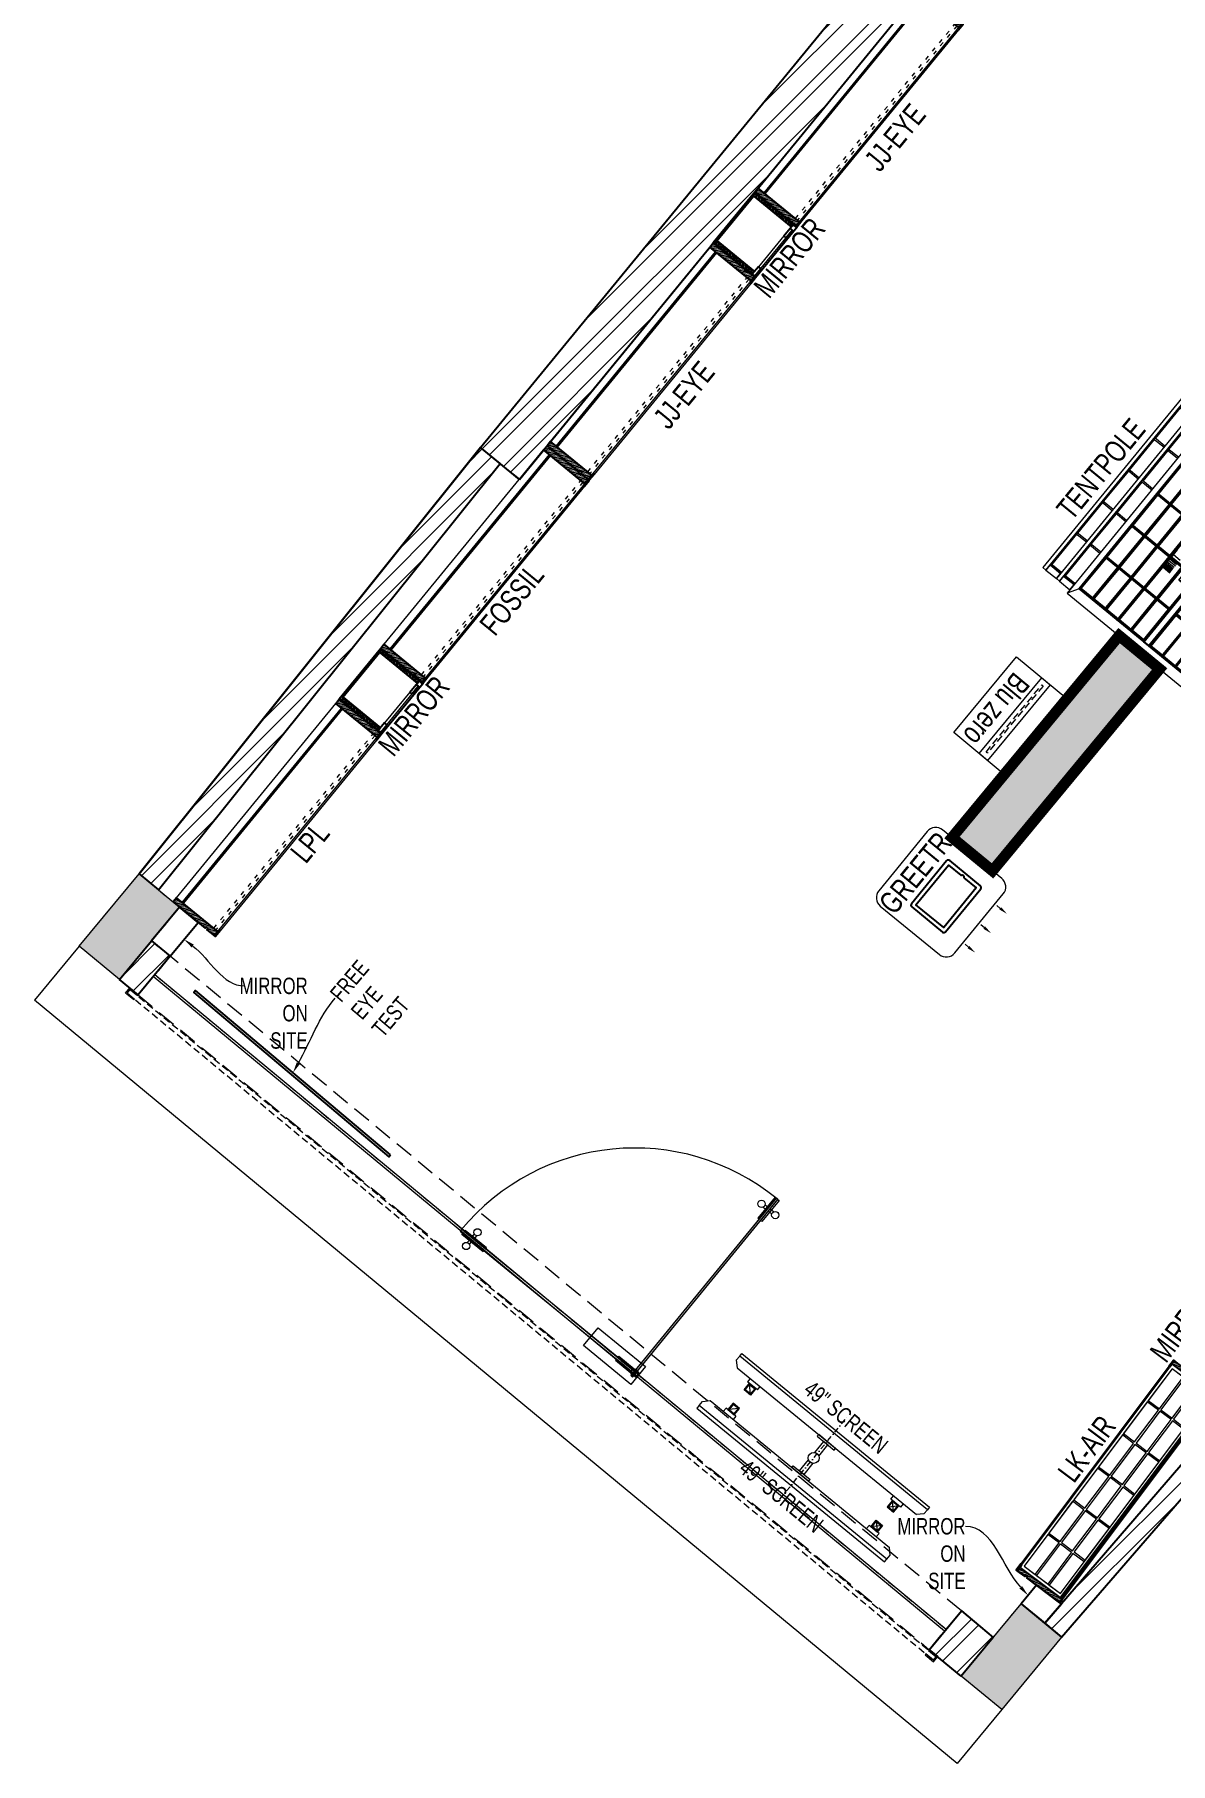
# Model space of a CAD drawing. Header units: feet. Extents: x 9100201 to 9130972, y -7060626 to -7048050.
# Drawn here: x 9100204 to 9105402, y -7060625 to -7052712 of the extents above; entities that cross this region are included whole.
import ezdxf
from ezdxf import colors
from ezdxf.entities.mleader import LeaderData, LeaderLine
from ezdxf.math import Vec2, Vec3

# ---------------------------------------------------------------- set-up
doc = ezdxf.new("R2010")
doc.units = ezdxf.units.FT
doc.header["$LTSCALE"] = 33
doc.header["$MEASUREMENT"] = 0
for name, pattern in [('ACAD_ISO03W100', [30, 12, -18]), ('D10_DASHED', [0.75, 0.5, -0.25]), ('DASHDOT2', [0.5, 0.25, -0.125, 0, -0.125]), ('HIDDEN', [9.525, 6.35, -3.175]), ('HIDDENX2', [0.75, 0.5, -0.25])]:
    doc.linetypes.add(name, pattern=pattern)
for name, color, linetype, lineweight in [('A-COL', 243, 'Continuous', 9), ('A-Glazing', 4, 'Continuous', 20), ('A-shutter', 8, 'Continuous', 18), ('A-STAIR', 6, 'Continuous', 5), ('beam', 90, 'Continuous', 9), ('column hatch', 5, 'Continuous', 0), ('Glazing', 141, 'Continuous', 15), ('LENS-DIM', 252, 'Continuous', 5), ('LENS-FURNITURE', 13, 'Continuous', 9), ('LENS-PARTITION', 21, 'Continuous', 25), ('LENS-TEXT', 31, 'Continuous', 5), ('LENS_TEXT', 31, 'Continuous', 5), ('LK-EQPMT', 3, 'Continuous', 18), ('LK-FF&E FLOOR', 1, 'Continuous', 9), ('LK-FF&E WALL', 1, 'Continuous', 9), ('LK-IT', 3, 'Continuous', 18), ('LK-MIRROR', 133, 'Continuous', 13), ('LN-ELEVATION-1', 81, 'Continuous', 25), ('LN-ELEVATION-2', 103, 'Continuous', 20), ('LN-ELEVATION-3', 125, 'Continuous', 18), ('LN-ELEVATION-4', 145, 'Continuous', 13), ('LN-ELEVATION-5', 167, 'Continuous', 5), ('LN-HATCH', 251, 'Continuous', 0), ('PLANO-TXT', 252, 'Continuous', 5), ('rolling shutter', 1, 'Continuous', 5)]:
    doc.layers.add(name, color=color, linetype=linetype, lineweight=lineweight)
doc.layers.add('A-WALL', color=1, linetype='Continuous')
doc.styles.add('LK TXT', font='GILC____.TTF', dxfattribs={"height": 100})
doc.styles.get("Standard").update_dxf_attribs({"font": 'GILC____.TTF'})
pattern_1 = [(45, (7858054.0837, 3504049.203), (-4.4901280605, 4.4901280605), [])]
pattern_2 = [(225, (-11307537.08, 5495392.03), (88.2999593, -88.2999593), []), (225, (-11307595.94, 5495392.03), (88.2999593, -88.2999593), [])]

# ---------------------------------------------------------------- blocks, each defined once
blk = doc.blocks.new('BLUE ZERO')
at = {"layer": 'LENS-FURNITURE', "ltscale": 0.5}
for points in [[(86206.7, 120883.4), (86206.7, 120433.4), (85906.7, 120433.4), (85906.7, 120883.4)], [(86106.7, 120883.4), (86106.7, 120433.4), (86056.7, 120433.4), (86056.7, 120883.4)]]:
    blk.add_lwpolyline(points, close=True, dxfattribs=at)
at = {"layer": 'LENS-FURNITURE', "linetype": 'D10_DASHED', "ltscale": 2}
blk.add_lwpolyline([(86085.7, 120858.4), (86085.7, 120458.4), (86077.7, 120458.4), (86077.7, 120858.4)], close=True, dxfattribs=at)
blk = doc.blocks.new('VC HD 1200')
at = {"layer": 'LN-HATCH', "ltscale": 0.5}
h = blk.add_hatch(dxfattribs=at)
h.set_pattern_fill('ANSI31', color=256, scale=2)
h.set_pattern_definition([(45, (3760859.753, 1795248.936), (-4.490128061, 4.490128061), [])])
h.paths.add_polyline_path([(-1200, 250), (-1200, 60), (-1194, 60), (-1194, 50), (-1200, 50), (-1200, 6), (-1182, 6), (-1182, 250)])
h = blk.add_hatch(dxfattribs=at)
h.set_pattern_fill('ANSI31', color=256, scale=2)
h.set_pattern_definition(pattern_1)
h.paths.add_polyline_path([(0, 250), (0, 60), (-6, 60), (-6, 50), (0, 50), (0, 6), (-18, 6), (-18, 250)])
h = blk.add_hatch(dxfattribs=at)
h.set_pattern_fill('ANSI31', color=256, scale=2)
h.set_pattern_definition([(45, (7858047.0837, 3504049.203), (-4.4901280605, 4.4901280605), [])])
h.paths.add_polyline_path([(-1165, 6), (-1165, 0), (-1200, 0), (-1200, 6)])
h = blk.add_hatch(dxfattribs=at)
h.set_pattern_fill('ANSI31', color=256, scale=2)
h.set_pattern_definition(pattern_1)
h.paths.add_polyline_path([(-28, 6), (-28, 0), (0, 0), (0, 6)])
at = {"layer": 'LN-ELEVATION-1', "ltscale": 0.5}
for points in [[(-1200, 250), (-1200, 60), (-1194, 60), (-1194, 50), (-1200, 50), (-1200, 6), (-1182, 6), (-1182, 250)], [(-18, 238), (-1182, 238), (-1182, 244), (-18, 244)], [(0, 250), (0, 60), (-6, 60), (-6, 50), (0, 50), (0, 6), (-18, 6), (-18, 250)], [(-1165, 6), (-1165, 0), (-1200, 0), (-1200, 6)], [(-35, 6), (-35, 0), (0, 0), (0, 6)]]:
    blk.add_lwpolyline(points, close=True, dxfattribs=at)
at = {"layer": 'LN-ELEVATION-3', "ltscale": 0.5}
for p, q in [((-1182, 250), (-18, 250)), ((-1165, 6), (-35, 6)), ((-35, 0), (-1165, 0))]:
    blk.add_line(p, q, dxfattribs=at)
for points in [[(-1165, 226), (-35, 226), (-35, 18), (-1165, 18)], [(-1165, 226), (-983.3, 226), (-983.3, 162), (-1165, 162)], [(-975.3, 226), (-793.7, 226), (-793.7, 162), (-975.3, 162)], [(-785.7, 226), (-604, 226), (-604, 162), (-785.7, 162)], [(-596, 226), (-414.3, 226), (-414.3, 162), (-596, 162)], [(-406.3, 226), (-224.7, 226), (-224.7, 162), (-406.3, 162)], [(-216.7, 226), (-35, 226), (-35, 162), (-216.7, 162)], [(-1165, 90), (-983.3, 90), (-983.3, 154), (-1165, 154)], [(-1165, 82), (-983.3, 82), (-983.3, 18), (-1165, 18)], [(-975.3, 154), (-793.7, 154), (-793.7, 90), (-975.3, 90)], [(-975.3, 82), (-793.7, 82), (-793.7, 18), (-975.3, 18)], [(-785.7, 154), (-604, 154), (-604, 90), (-785.7, 90)], [(-785.7, 82), (-604, 82), (-604, 18), (-785.7, 18)], [(-596, 154), (-414.3, 154), (-414.3, 90), (-596, 90)], [(-596, 82), (-414.3, 82), (-414.3, 18), (-596, 18)], [(-406.3, 154), (-224.7, 154), (-224.7, 90), (-406.3, 90)], [(-406.3, 82), (-224.7, 82), (-224.7, 18), (-406.3, 18)], [(-216.7, 154), (-35, 154), (-35, 90), (-216.7, 90)], [(-216.7, 82), (-35, 82), (-35, 18), (-216.7, 18)]]:
    blk.add_lwpolyline(points, close=True, dxfattribs=at)
blk = doc.blocks.new('MIRROR')
at = {"layer": 'LN-HATCH', "ltscale": 0.5}
h = blk.add_hatch(dxfattribs=at)
h.set_pattern_fill('ANSI31', color=256, scale=2)
h.set_pattern_definition([(45, (4060433.7416, 1708720.787), (-4.4901280605, 4.4901280605), [])])
h.paths.add_polyline_path([(212.9, 101.3), (230.9, 101.3), (230.9, -127.7), (212.9, -127.7)])
h.paths.add_polyline_path([(230.9, 95.3), (494.9, 95.3), (494.9, 101.3), (230.9, 101.3)])
h.paths.add_polyline_path([(512.9, 101.3), (494.9, 101.3), (494.9, -127.7), (512.9, -127.7)])
at = {"layer": 'Defpoints'}
blk.add_lwpolyline([(512.9, 101.3), (212.9, 101.3), (212.9, -148.7), (512.9, -148.7)], close=True, dxfattribs=at)
at = {"layer": 'LN-ELEVATION-1'}
for points in [[(212.9, 101.3), (230.9, 101.3), (230.9, -127.7), (212.9, -127.7)], [(230.9, 95.3), (494.9, 95.3), (494.9, 101.3), (230.9, 101.3)], [(512.9, 101.3), (494.9, 101.3), (494.9, -127.7), (512.9, -127.7)], [(259.9, -141.7), (259.9, -127.7), (214.9, -127.7), (214.9, -148.7), (223.9, -148.7), (223.9, -147.2), (216.4, -147.2), (216.4, -141.7)], [(442.9, -141.7), (442.9, -127.7), (487.9, -127.7), (487.9, -148.7), (478.9, -148.7), (478.9, -147.2), (486.4, -147.2), (486.4, -141.7)], [(504.9, -148.7), (504.9, -147.2), (509.4, -147.2), (509.4, -129.2), (487.9, -129.2), (487.9, -127.7), (510.9, -127.7), (510.9, -148.7)]]:
    blk.add_lwpolyline(points, close=True, dxfattribs=at)
at = {"layer": 'LN-ELEVATION-2', "color": 4, "lineweight": 0}
blk.add_lwpolyline([(216.4, -141.7), (486.4, -141.7), (486.4, -147.2), (216.4, -147.2)], close=True, dxfattribs=at)
at = {"layer": 'LN-ELEVATION-2'}
blk.add_lwpolyline([(259.9, -141.7), (442.9, -141.7), (442.9, -127.7), (259.9, -127.7)], close=True, dxfattribs=at)
at = {"layer": 'LN-ELEVATION-4', "ltscale": 0.5}
blk.add_line((478.9, -148.7), (223.9, -148.7), dxfattribs=at)
blk = doc.blocks.new('JJ SH 1200')
at = {"layer": 'LN-HATCH', "ltscale": 0.5}
h = blk.add_hatch(dxfattribs=at)
h.set_pattern_fill('ANSI31', color=256, scale=2)
h.set_pattern_definition([(45, (4097187.331, 1708800.267), (-4.4901280605, 4.4901280605), [])])
h.paths.add_polyline_path([(792.1, 220), (792.1, 30), (786.1, 30), (786.1, 20), (792.1, 20), (792.1, -24), (767.1, -24), (767.1, 220)])
h.paths.add_polyline_path([(-382.9, 180), (767.1, 180), (767.1, 186), (-382.9, 186)])
h.paths.add_polyline_path([(757.1, -24), (757.1, -30), (792.1, -30), (792.1, -24)])
h.paths.add_polyline_path([(-407.9, 220), (-407.9, 30), (-401.9, 30), (-401.9, 20), (-407.9, 20), (-407.9, -24), (-382.9, -24), (-382.9, 220)])
h.paths.add_polyline_path([(-372.9, -24), (-372.9, -30), (-407.9, -30), (-407.9, -24)])
at = {"layer": 'LN-ELEVATION-1', "ltscale": 0.5}
for points in [[(-407.9, 220), (-407.9, 30), (-401.9, 30), (-401.9, 20), (-407.9, 20), (-407.9, -24), (-382.9, -24), (-382.9, 220)], [(-382.9, 180), (767.1, 180), (767.1, 186), (-382.9, 186)], [(792.1, 220), (792.1, 30), (786.1, 30), (786.1, 20), (792.1, 20), (792.1, -24), (767.1, -24), (767.1, 220)], [(-372.9, -24), (-372.9, -30), (-407.9, -30), (-407.9, -24)], [(757.1, -24), (757.1, -30), (792.1, -30), (792.1, -24)]]:
    blk.add_lwpolyline(points, close=True, dxfattribs=at)
at = {"layer": 'LN-ELEVATION-3', "ltscale": 0.5}
for p, q in [((767.1, 220), (-382.9, 220)), ((757.1, -24), (-372.9, -24)), ((-372.9, -30), (757.1, -30))]:
    blk.add_line(p, q, dxfattribs=at)
at = {"layer": 'LN-ELEVATION-4', "linetype": 'ACAD_ISO03W100', "ltscale": 0.05}
blk.add_lwpolyline([(767.1, 0), (-382.9, 0), (-382.9, -12), (767.1, -12)], close=True, dxfattribs=at)
blk = doc.blocks.new('*U51')
at = {"layer": 'A-shutter', "color": 5, "ltscale": 10}
for points in [[(41038450.5, -1561539.2), (41038450.5, -1561544.2), (41038405.5, -1561544.2), (41038405.5, -1561564.2), (41038450.5, -1561564.2), (41038450.5, -1561569.2), (41038400.5, -1561569.2), (41038400.5, -1561539.2)], [(41043150.5, -1561539.2), (41043150.5, -1561544.2), (41043195.5, -1561544.2), (41043195.5, -1561564.2), (41043150.5, -1561564.2), (41043150.5, -1561569.2), (41043200.5, -1561569.2), (41043200.5, -1561539.2)]]:
    blk.add_lwpolyline(points, close=True, dxfattribs=at)
at = {"layer": 'A-shutter', "color": 5, "linetype": 'HIDDENX2', "ltscale": 2}
blk.add_lwpolyline([(41038405.5, -1561544.2), (41038405.5, -1561564.2), (41043195.5, -1561564.2), (41043195.5, -1561544.2)], close=True, dxfattribs=at)
blk = doc.blocks.new('A$C79009803')
at = {"layer": 'column hatch'}
h = blk.add_hatch(color=8, dxfattribs=at)
h.dxf.hatch_style = 1
h.paths.add_polyline_path([(11711.1, -1078.5), (11481, -1078.4), (11481.4, -578.3), (11711.4, -578.4)])
h.paths.add_polyline_path([(11714.5, 3899.6), (11484.4, 3899.7), (11484.8, 4399.8), (11714.8, 4399.7)])
h.paths.add_polyline_path([(7333.2, 3902.6), (7103.1, 3902.7), (7103.5, 4402.8), (7333.5, 4402.6)])
h.paths.add_polyline_path([(7329.8, -1075.5), (7099.7, -1075.4), (7100.1, -575.3), (7330.1, -575.5)])
h.paths.add_polyline_path([(4348.9, -1073.5), (4118.9, -1073.4), (4119.2, -573.3), (4349.3, -573.4)])
h.paths.add_polyline_path([(4352.3, 3904.6), (4122.2, 3904.7), (4122.6, 4404.8), (4352.6, 4404.7)])
h.paths.add_polyline_path([(1411.4, 3906.6), (1181.4, 3906.7), (1181.7, 4406.8), (1411.8, 4406.7)])
h.paths.add_polyline_path([(1408.1, -1071.5), (1178, -1071.4), (1178.3, -571.3), (1408.4, -571.4)])
h.paths.add_polyline_path([(-1539.4, -1069.4), (-1769.5, -1069.3), (-1769.2, -569.2), (-1539.1, -569.4)])
h.paths.add_polyline_path([(-1539.4, 3908.6), (-1769.5, 3908.7), (-1769.2, 4408.8), (-1539.1, 4408.7)])
h.paths.add_polyline_path([(-4880.4, 3910.9), (-5110.5, 3911), (-5110.1, 4411.1), (-4880.1, 4410.9)])
h.paths.add_polyline_path([(-4381.4, -1422.9), (-4456.7, -1640.3), (-4929.2, -1476.6), (-4853.9, -1259.2)])
h.paths.add_polyline_path([(-11371, -86.6), (-11555.9, 66.5), (-10803.3, 975.3), (-10618.4, 822.2)])
h.paths.add_polyline_path([(-14668.5, -4068.5), (-14853.4, -3915.4), (-14088, -2991.2), (-13903.1, -3144.3)])
h.paths.add_polyline_path([(-14627.2, -7907), (-14812.1, -7753.9), (-14537.8, -7422.7), (-14353, -7575.8)])
h.paths.add_polyline_path([(-18663, -4564.8), (-18847.9, -4411.8), (-18573.6, -4080.6), (-18388.8, -4233.6)])
at = {"layer": 'LN-HATCH'}
h = blk.add_hatch(dxfattribs=at)
h.set_pattern_fill('ANSI32', color=256, scale=333, angle=180)
h.set_pattern_definition(pattern_2)
h.paths.add_polyline_path([(-13083.9, 2656.1), (-17010, -2129.5), (-16832.8, -2276.3), (-12943, 2468), (-9192.2, 4120.9), (-9049.7, 4183.8), (-9618.9, 4184.2)])
h = blk.add_hatch(dxfattribs=at)
h.set_pattern_fill('ANSI31', color=256, scale=444, angle=180)
h.set_pattern_definition([(225, (-11307537.077, 5495392.03), (39.24442636, -39.24442636), [])])
h.paths.add_polyline_path([(11481, -840.4), (7330, -840.4), (7330, -1069.4), (11481, -1069.4)])
h.paths.add_polyline_path([(7099.7, -839.4), (4349.1, -839.4), (4349.1, -1069.4), (7099.7, -1069.4)])
h.paths.add_polyline_path([(1178, -839.4), (-1539.3, -839.4), (-1539.3, -1069.4), (1178, -1069.4)])
h.paths.add_polyline_path([(4118.9, -839.4), (1408.2, -839.4), (1408.2, -1069.4), (4118.9, -1069.4)])
h.paths.add_polyline_path([(-13155.4, -6035.6), (-14430, -7512), (-14353, -7575.8), (-13076.2, -6101.3)])
h.paths.add_polyline_path([(-18485, -4153.9), (-16921.4, -2202.9), (-17010, -2129.5), (-18573.6, -4080.6)])
h = blk.add_hatch(dxfattribs=at)
h.set_pattern_fill('ANSI32', color=256, scale=333, angle=180)
h.set_pattern_definition(pattern_2)
h.paths.add_polyline_path([(-18663, -4564.8), (-18578.3, -4635), (-18431.6, -4457.8), (-18516.3, -4387.7)])
h = blk.add_hatch(dxfattribs=at)
h.set_pattern_fill('ANSI32', color=256, scale=333, angle=180)
h.set_pattern_definition(pattern_2)
h.paths.add_polyline_path([(-14958.4, -7632.7), (-14812.1, -7753.9), (-14665.4, -7576.7), (-14811.7, -7455.5)])
at = {"layer": 'A-COL'}
for points in [[(-14668.5, -4068.5), (-14853.4, -3915.4), (-14088, -2991.2), (-13903.1, -3144.3)], [(-18663, -4564.8), (-18847.9, -4411.8), (-18573.6, -4080.6), (-18388.8, -4233.6)], [(-14627.2, -7907), (-14812.1, -7753.9), (-14537.8, -7422.7), (-14353, -7575.8)]]:
    blk.add_lwpolyline(points, close=True, dxfattribs=at)
at = {"layer": 'A-Glazing'}
blk.add_lwpolyline([(-18501.1, -4541.8), (-14881.2, -7539.5), (-14888.9, -7548.7), (-18508.8, -4551)], close=True, dxfattribs=at)
at = {"layer": 'A-STAIR', "ltscale": 100}
blk.add_line((-14831.3, -8153.4), (-19052, -4658.2), dxfattribs=at)
for points in [[(-18847.9, -4411.8), (-19052, -4658.2)], [(-14627.2, -7907), (-14831.3, -8153.4)]]:
    blk.add_lwpolyline(points, dxfattribs=at)
at = {"layer": 'A-WALL'}
for p, q in [((-17010, -2129.5), (-13083.9, 2656.1)), ((-16832.8, -2276.3), (-12943, 2468)), ((-18573.6, -4080.6), (-17010, -2129.5)), ((-16832.8, -2276.3), (-17010, -2129.5))]:
    blk.add_line(p, q, dxfattribs=at)
for points in [[(-16921.4, -2202.9), (-17010, -2129.5), (-18573.6, -4080.6), (-18485, -4153.9)], [(-18578.3, -4635), (-18663, -4564.8), (-18516.3, -4387.7), (-18431.6, -4457.8)], [(-13076.2, -6101.3), (-13155.4, -6035.6), (-14430, -7512), (-14353, -7575.8)], [(-14812.1, -7753.9), (-14958.4, -7632.7), (-14811.7, -7455.5), (-14665.4, -7576.7)]]:
    blk.add_lwpolyline(points, close=True, dxfattribs=at)
at = {"layer": 'beam', "linetype": 'HIDDEN', "ltscale": 0.4}
blk.add_lwpolyline([(-18431.6, -4457.8), (-18578.3, -4635), (-14958.4, -7632.7), (-14811.7, -7455.5)], close=True, dxfattribs=at)
at = {"layer": 'rolling shutter', "rotation": 320.3713185192141}
blk.add_blockref('*U51', (-30630184.4, 27372771.7, -64313.2), dxfattribs=at)
blk = doc.blocks.new('A$Ce45749d8')
at = {"layer": 'LENS-DIM', "color": 5, "linetype": 'ACAD_ISO03W100', "ltscale": 0.1, "elevation": 0}
blk.add_lwpolyline([(-280.7, 4656.9), (-4031.5, 3003.9), (-7920.6, -1739.5), (-8009.9, -1666.9), (-9573.6, -3618), (-9477.3, -3697.7), (-9604.9, -3851.7), (-9520.1, -3921.9), (-9589.7, -4005.9), (-5969.7, -7003.6), (-5900.2, -6919.6), (-5753.9, -7040.8), (-5626.3, -6886.8), (-5518.5, -6976), (-4244, -5499.7), (-4351.8, -5410.4), (-4064.8, -5063.8), (-4087.9, -5044.7), (-4024.1, -4967.6), (-3781.7, -4675), (-3758.6, -4694.1), (-142.7, 193.8)], dxfattribs=at)
at = {"layer": 'LENS-DIM', "color": 2}
blk.add_blockref('A$C79009803', (8911.5, 535.9, 0), dxfattribs=at)
blk = doc.blocks.new('Entrance Door')
at = {"layer": 'Glazing', "ltscale": 111}
blk.add_hatch(color=256, dxfattribs=at).paths.add_polyline_path([(18, -34.8), (18, -1235), (30, -1235), (30, -34.8)])
at = {"layer": 'Glazing'}
for p, q in [((30, -54.2), (18, -66.2)), ((1117.8, -31.3), (1117.8, -54.3)), ((1117.8, -89.2), (1117.8, -66.3)), ((1132.8, -31.3), (1132.8, -54.3)), ((1132.8, -89.2), (1132.8, -66.3))]:
    blk.add_line(p, q, dxfattribs=at)
at = {"layer": 'Glazing', "ltscale": 44}
for p, q in [((-4.9, -1156.3), (18, -1156.3)), ((-4.9, -1171.3), (18, -1171.3)), ((52.9, -1156.3), (30, -1156.3)), ((52.9, -1171.3), (30, -1171.3))]:
    blk.add_line(p, q, dxfattribs=at)
at = {"layer": 'Glazing'}
for points in [[(320, -120.5), (0, -120.5), (0, 0), (320, 0)], [(0, -54.2), (142.5, -54.2), (142.5, -46.8), (0, -46.8)], [(0, -66.2), (142.5, -66.2), (142.5, -73.7), (0, -73.7)], [(1180.8, -54.3), (1038.3, -54.3), (1038.3, -46.8), (1180.8, -46.8)], [(1180.8, -66.3), (1038.3, -66.3), (1038.3, -73.8), (1180.8, -73.8)]]:
    blk.add_lwpolyline(points, close=True, dxfattribs=at)
at = {"layer": 'Glazing', "ltscale": 222}
blk.add_lwpolyline([(-1.5, -66.2), (1198.8, -66.2), (1198.8, -54.2), (-1.5, -54.2)], close=True, dxfattribs=at)
at = {"layer": 'Glazing', "ltscale": 111}
blk.add_lwpolyline([(18, -34.8), (18, -1235), (30, -1235), (30, -34.8)], close=True, dxfattribs=at)
at = {"layer": 'Glazing', "ltscale": 44}
for points in [[(18, -1092.5), (18, -1235), (10.5, -1235), (10.5, -1092.5)], [(30, -1092.5), (30, -1235), (37.5, -1235), (37.5, -1092.5)]]:
    blk.add_lwpolyline(points, close=True, dxfattribs=at)
at = {"layer": 'Glazing'}
for centre, radius in [((1125.3, -13.9), 19), ((24, -58.7), 19.8), ((1125.3, -106.6), 19)]:
    blk.add_circle(centre, radius, dxfattribs=at)
at = {"layer": 'Glazing', "ltscale": 44}
for centre in [(-22.4, -1163.8), (70.4, -1163.8)]:
    blk.add_circle(centre, 19, dxfattribs=at)
at = {"layer": 'Glazing', "ltscale": 222}
blk.add_arc((24, -60.2), 1174.8, 270, 359.99955, dxfattribs=at)
blk = doc.blocks.new('GREETR 450x450')
at = {"layer": 'LN-ELEVATION-1', "linetype": 'ByBlock', "lineweight": -2}
for p, q in [((481.3, 339.7), (461, 339.7)), ((481.3, 225), (461, 225)), ((481.3, 110.3), (461, 110.3))]:
    blk.add_line(p, q, dxfattribs=at)
at = {"layer": 'LN-ELEVATION-1'}
for points in [[(355.5, 98.3), (355.5, 352.3, 0.414214), (345.5, 362.3), (163.5, 362.3, 0.414214), (153.5, 352.3), (153.5, 98.3, 0.414214), (163.5, 88.3), (345.5, 88.3, 0.414214)], [(264, 342.8), (336.5, 342.8), (336.5, 107.8), (172.5, 107.8), (172.5, 342.8), (245, 342.8, 0.327538), (246.9, 344.2, -0.733799), (262.1, 344.2, 0.327538)]]:
    blk.add_lwpolyline(points, format="xyb", close=True, dxfattribs=at)
at = {"layer": 'LN-ELEVATION-1', "linetype": 'ByBlock', "lineweight": -2}
for points in [[(481.3, 346.4), (481.3, 333.1), (521.3, 339.7)], [(481.3, 231.7), (481.3, 218.3), (521.3, 225)], [(481.3, 116.9), (481.3, 103.6), (521.3, 110.3)]]:
    blk.add_solid(points, dxfattribs=at)
at = {"layer": 'LN-ELEVATION-2'}
blk.add_lwpolyline([(50, 0), (400, 0, 0.414214), (450, 50), (450, 400, 0.414214), (400, 450), (50, 450, 0.414214), (0, 400), (0, 50, 0.414214)], format="xyb", close=True, dxfattribs=at)
at = {"layer": 'LENS-TEXT', "color": 0, "linetype": 'Continuous', "ltscale": 3, "insert": (78.9, 218.7), "char_height": 100, "attachment_point": 5, "rotation": 90, "style": 'LK TXT'}
blk.add_mtext_dynamic_manual_height_columns('GREETR', width=353.056, gutter_width=0.5, heights=[0], dxfattribs=at)
blk = doc.blocks.new('ffgd')
at = {"layer": 'LN-ELEVATION-4', "linetype": 'ACAD_ISO03W100', "ltscale": 0.1}
blk.add_lwpolyline([(0, 47.3), (0, -41.5), (-20, -41.5), (-20, 47.3)], close=True, dxfattribs=at)
at = {"layer": 'LN-ELEVATION-5', "linetype": 'ACAD_ISO03W100', "ltscale": 0.1}
for p, q in [((-159.9, 165.7), (-159.9, 47.3)), ((-159.7, 165.7), (-159.7, 47.3)), ((-159.4, 165.7), (-159.4, 47.3)), ((-159, 165.7), (-159, 47.3)), ((-158.5, 165.7), (-158.5, 47.3)), ((-157.9, 165.7), (-157.9, 47.3)), ((-157.1, 165.7), (-157.1, 47.3)), ((-156.1, 165.7), (-156.1, 47.3)), ((-154.1, 165.7), (-154.1, 47.3)), ((-151.1, 165.7), (-151.1, 47.3)), ((-146.1, 165.7), (-146.1, 47.3)), ((-141.1, 165.7), (-141.1, 47.3)), ((-135.1, 165.7), (-135.1, 47.3)), ((-128.1, 165.7), (-128.1, 47.3)), ((-120.1, 165.7), (-120.1, 47.3)), ((-111.1, 165.7), (-111.1, 47.3)), ((-102.1, 165.7), (-102.1, 47.3)), ((-85, 165.7), (-85, 47.3)), ((65, 165.7), (65, 47.3)), ((82.1, 165.7), (82.1, 47.3)), ((91.1, 165.7), (91.1, 47.3)), ((100.1, 165.7), (100.1, 47.3)), ((108.1, 165.7), (108.1, 47.3)), ((115.1, 165.7), (115.1, 47.3)), ((121.1, 165.7), (121.1, 47.3)), ((126.1, 165.7), (126.1, 47.3)), ((131.1, 165.7), (131.1, 47.3)), ((134.1, 165.7), (134.1, 47.3)), ((136.1, 165.7), (136.1, 47.3)), ((137.1, 165.7), (137.1, 47.3)), ((137.9, 165.7), (137.9, 47.3)), ((138.5, 165.7), (138.5, 47.3)), ((139, 165.7), (139, 47.3)), ((139.4, 165.7), (139.4, 47.3)), ((139.7, 165.7), (139.7, 47.3)), ((139.9, 165.7), (139.9, 47.3)), ((-159.9, -41.5), (-159.9, -159.9)), ((-159.7, -41.5), (-159.7, -159.9)), ((-159.4, -41.5), (-159.4, -159.9)), ((-159, -41.5), (-159, -159.9)), ((-158.5, -41.5), (-158.5, -159.9)), ((-157.9, -41.5), (-157.9, -159.9)), ((-157.1, -41.5), (-157.1, -159.9)), ((-156.1, -41.5), (-156.1, -159.9)), ((-154.1, -41.5), (-154.1, -159.9)), ((-151.1, -41.5), (-151.1, -159.9)), ((-146.1, -41.5), (-146.1, -159.9)), ((-141.1, -41.5), (-141.1, -159.9)), ((-135.1, -41.5), (-135.1, -159.9)), ((-128.1, -41.5), (-128.1, -159.9)), ((-120.1, -41.5), (-120.1, -159.9)), ((-111.1, -41.5), (-111.1, -159.9)), ((-102.1, -41.5), (-102.1, -159.9)), ((-85, -41.5), (-85, -159.9)), ((65, -41.5), (65, -159.9)), ((82.1, -41.5), (82.1, -159.9)), ((91.1, -41.5), (91.1, -159.9)), ((100.1, -41.5), (100.1, -159.9)), ((108.1, -41.5), (108.1, -159.9)), ((115.1, -41.5), (115.1, -159.9)), ((121.1, -41.5), (121.1, -159.9)), ((126.1, -41.5), (126.1, -159.9)), ((131.1, -41.5), (131.1, -159.9)), ((134.1, -41.5), (134.1, -159.9)), ((136.1, -41.5), (136.1, -159.9)), ((137.1, -41.5), (137.1, -159.9)), ((137.9, -41.5), (137.9, -159.9)), ((138.5, -41.5), (138.5, -159.9)), ((139, -41.5), (139, -159.9)), ((139.4, -41.5), (139.4, -159.9)), ((139.7, -41.5), (139.7, -159.9)), ((139.9, -41.5), (139.9, -159.9))]:
    blk.add_line(p, q, dxfattribs=at)
for points in [[(140, 73), (140, 165.7), (-160, 165.7), (-160, 73)], [(140, -67.1), (140, -159.9), (-160, -159.9), (-160, -67.1)]]:
    blk.add_lwpolyline(points, dxfattribs=at)
for points in [[(140, 73), (140, 47.3), (-160, 47.3), (-160, 73)], [(140, -41.5), (140, -67.1), (-160, -67.1), (-160, -41.5)]]:
    blk.add_lwpolyline(points, close=True, dxfattribs=at)
blk = doc.blocks.new('EURO 1040 x 1175')
at = {"layer": 'LN-ELEVATION-1'}
for points in [[(-470, -327.4), (470, -327.4), (470, 467.6), (-470, 467.6)], [(-470, 85.1), (470, 85.1), (470, 467.6), (-470, 467.6)], [(-283.2, 85.1), (-277.2, 85.1), (-277.2, 467.6), (-283.2, 467.6)], [(-96.4, 85.1), (-90.4, 85.1), (-90.4, 467.6), (-96.4, 467.6)], [(90.4, 85.1), (96.4, 85.1), (96.4, 467.6), (90.4, 467.6)], [(277.2, 85.1), (283.2, 85.1), (283.2, 467.6), (277.2, 467.6)], [(-470, 386.6), (-283.2, 386.6), (-283.2, 392.6), (-470, 392.6)], [(-470, 311.2), (-283.2, 311.2), (-283.2, 317.2), (-470, 317.2)], [(-277.2, 386.6), (-96.4, 386.6), (-96.4, 392.6), (-277.2, 392.6)], [(-277.2, 311.2), (-96.4, 311.2), (-96.4, 317.2), (-277.2, 317.2)], [(-90.4, 386.6), (90.4, 386.6), (90.4, 392.6), (-90.4, 392.6)], [(-90.4, 311.2), (90.4, 311.2), (90.4, 317.2), (-90.4, 317.2)], [(96.4, 386.6), (277.2, 386.6), (277.2, 392.6), (96.4, 392.6)], [(96.4, 311.2), (277.2, 311.2), (277.2, 317.2), (96.4, 317.2)], [(283.2, 386.6), (470, 386.6), (470, 392.6), (283.2, 392.6)], [(283.2, 311.2), (470, 311.2), (470, 317.2), (283.2, 317.2)], [(-470, 235.8), (-283.2, 235.8), (-283.2, 241.8), (-470, 241.8)], [(-277.2, 235.8), (-96.4, 235.8), (-96.4, 241.8), (-277.2, 241.8)], [(-90.4, 235.8), (90.4, 235.8), (90.4, 241.8), (-90.4, 241.8)], [(96.4, 235.8), (277.2, 235.8), (277.2, 241.8), (96.4, 241.8)], [(283.2, 235.8), (470, 235.8), (470, 241.8), (283.2, 241.8)], [(-470, 160.4), (-283.2, 160.4), (-283.2, 166.4), (-470, 166.4)], [(-277.2, 160.4), (-96.4, 160.4), (-96.4, 166.4), (-277.2, 166.4)], [(-90.4, 160.4), (90.4, 160.4), (90.4, 166.4), (-90.4, 166.4)], [(96.4, 160.4), (277.2, 160.4), (277.2, 166.4), (96.4, 166.4)], [(283.2, 160.4), (470, 160.4), (470, 166.4), (283.2, 166.4)], [(-470, 85.1), (470, 85.1), (470, 55.1), (-470, 55.1)], [(-470, 55.1), (470, 55.1), (470, -327.4), (-470, -327.4)], [(-283.2, 55.1), (-277.2, 55.1), (-277.2, -327.4), (-283.2, -327.4)], [(-96.4, 55.1), (-90.4, 55.1), (-90.4, -327.4), (-96.4, -327.4)], [(90.4, 55.1), (96.4, 55.1), (96.4, -327.4), (90.4, -327.4)], [(277.2, 55.1), (283.2, 55.1), (283.2, -327.4), (277.2, -327.4)], [(-470, -20.3), (-283.2, -20.3), (-283.2, -26.3), (-470, -26.3)], [(-277.2, -20.3), (-96.4, -20.3), (-96.4, -26.3), (-277.2, -26.3)], [(-90.4, -20.3), (90.4, -20.3), (90.4, -26.3), (-90.4, -26.3)], [(96.4, -20.3), (277.2, -20.3), (277.2, -26.3), (96.4, -26.3)], [(283.2, -20.3), (470, -20.3), (470, -26.3), (283.2, -26.3)], [(-470, -95.7), (-283.2, -95.7), (-283.2, -101.7), (-470, -101.7)], [(-277.2, -95.7), (-96.4, -95.7), (-96.4, -101.7), (-277.2, -101.7)], [(-90.4, -95.7), (90.4, -95.7), (90.4, -101.7), (-90.4, -101.7)], [(96.4, -95.7), (277.2, -95.7), (277.2, -101.7), (96.4, -101.7)], [(283.2, -95.7), (470, -95.7), (470, -101.7), (283.2, -101.7)], [(-470, -171.1), (-283.2, -171.1), (-283.2, -177.1), (-470, -177.1)], [(-277.2, -171.1), (-96.4, -171.1), (-96.4, -177.1), (-277.2, -177.1)], [(-90.4, -171.1), (90.4, -171.1), (90.4, -177.1), (-90.4, -177.1)], [(96.4, -171.1), (277.2, -171.1), (277.2, -177.1), (96.4, -177.1)], [(283.2, -171.1), (470, -171.1), (470, -177.1), (283.2, -177.1)], [(-470, -246.4), (-283.2, -246.4), (-283.2, -252.4), (-470, -252.4)], [(-277.2, -246.4), (-96.4, -246.4), (-96.4, -252.4), (-277.2, -252.4)], [(-90.4, -246.4), (90.4, -246.4), (90.4, -252.4), (-90.4, -252.4)], [(96.4, -246.4), (277.2, -246.4), (277.2, -252.4), (96.4, -252.4)], [(283.2, -246.4), (470, -246.4), (470, -252.4), (283.2, -252.4)]]:
    blk.add_lwpolyline(points, close=True, dxfattribs=at)
for points in [[(-283.2, 461.6), (-464, 461.6), (-464, 317.2)], [(-96.4, 461.6), (-277.2, 461.6)], [(90.4, 461.6), (-90.4, 461.6)], [(277.2, 461.6), (96.4, 461.6)], [(464, 317.2), (464, 461.6), (283.2, 461.6)], [(-464, 311.2), (-464, 241.8)], [(464, 241.8), (464, 311.2)], [(-464, 235.8), (-464, 166.4)], [(-464, 160.4), (-464, 91.1), (-283.2, 91.1)], [(283.2, 91.1), (464, 91.1), (464, 160.4)], [(464, 166.4), (464, 235.8)], [(-277.2, 91.1), (-96.4, 91.1)], [(-90.4, 91.1), (90.4, 91.1)], [(96.4, 91.1), (277.2, 91.1)], [(-464, -20.3), (-464, 49.1), (-283.2, 49.1)], [(-277.2, 49.1), (-96.4, 49.1)], [(-90.4, 49.1), (90.4, 49.1)], [(96.4, 49.1), (277.2, 49.1)], [(283.2, 49.1), (464, 49.1), (464, -20.3)], [(-464, -95.7), (-464, -26.3)], [(464, -26.3), (464, -95.7)], [(-464, -171.1), (-464, -101.7)], [(464, -101.7), (464, -171.1)], [(-283.2, -321.4), (-464, -321.4), (-464, -177.1)], [(464, -177.1), (464, -321.4), (283.2, -321.4)], [(-96.4, -321.4), (-277.2, -321.4)], [(90.4, -321.4), (-90.4, -321.4)], [(277.2, -321.4), (96.4, -321.4)]]:
    blk.add_lwpolyline(points, dxfattribs=at)
at = {"layer": 'LN-ELEVATION-2'}
blk.add_lwpolyline([(-520, -357.4), (520, -357.4), (520, 497.6), (-520, 497.6)], close=True, dxfattribs=at)
for points in [[(-470, 467.6), (-520, 497.6)], [(470, 467.6), (520, 497.6)], [(-470, -327.4), (-520, -357.4)], [(470, -327.4), (520, -357.4)]]:
    blk.add_lwpolyline(points, dxfattribs=at)
at = {"layer": 'LN-ELEVATION-3'}
for points in [[(-500, 559.6), (500, 559.6), (500, 577.6), (-500, 577.6)], [(-500, 497.6), (-470, 497.6), (-470, 559.6), (-500, 559.6)], [(470, 497.6), (500, 497.6), (500, 559.6), (470, 559.6)], [(-500, -357.4), (-470, -357.4), (-470, -419.4), (-500, -419.4)], [(470, -357.4), (500, -357.4), (500, -419.4), (470, -419.4)], [(-500, -419.4), (500, -419.4), (500, -437.4), (-500, -437.4)]]:
    blk.add_lwpolyline(points, close=True, dxfattribs=at)
at = {"layer": 'LN-ELEVATION-4'}
for points in [[(-500, 639.6), (500, 639.6), (500, 657.6), (-500, 657.6)], [(-500, 577.6), (-470, 577.6), (-470, 639.6), (-500, 639.6)], [(470, 577.6), (500, 577.6), (500, 639.6), (470, 639.6)], [(-470, 497.6), (-464, 497.6), (-464, 559.6), (-470, 559.6)], [(-464, 553.6), (-283.2, 553.6), (-283.2, 559.6), (-464, 559.6)], [(-283.2, 497.6), (-277.2, 497.6), (-277.2, 559.6), (-283.2, 559.6)], [(-277.2, 553.6), (-96.4, 553.6), (-96.4, 559.6), (-277.2, 559.6)], [(-96.4, 497.6), (-90.4, 497.6), (-90.4, 559.6), (-96.4, 559.6)], [(-90.4, 553.6), (90.4, 553.6), (90.4, 559.6), (-90.4, 559.6)], [(90.4, 497.6), (96.4, 497.6), (96.4, 559.6), (90.4, 559.6)], [(96.4, 553.6), (277.2, 553.6), (277.2, 559.6), (96.4, 559.6)], [(277.2, 497.6), (283.2, 497.6), (283.2, 559.6), (277.2, 559.6)], [(283.2, 553.6), (464, 553.6), (464, 559.6), (283.2, 559.6)], [(464, 497.6), (470, 497.6), (470, 559.6), (464, 559.6)], [(-470, -357.4), (-464, -357.4), (-464, -419.4), (-470, -419.4)], [(-283.2, -357.4), (-277.2, -357.4), (-277.2, -419.4), (-283.2, -419.4)], [(-96.4, -357.4), (-90.4, -357.4), (-90.4, -419.4), (-96.4, -419.4)], [(90.4, -357.4), (96.4, -357.4), (96.4, -419.4), (90.4, -419.4)], [(277.2, -357.4), (283.2, -357.4), (283.2, -419.4), (277.2, -419.4)], [(464, -357.4), (470, -357.4), (470, -419.4), (464, -419.4)], [(-500, -437.4), (-470, -437.4), (-470, -499.4), (-500, -499.4)], [(-464, -413.4), (-283.2, -413.4), (-283.2, -419.4), (-464, -419.4)], [(-277.2, -413.4), (-96.4, -413.4), (-96.4, -419.4), (-277.2, -419.4)], [(-90.4, -413.4), (90.4, -413.4), (90.4, -419.4), (-90.4, -419.4)], [(96.4, -413.4), (277.2, -413.4), (277.2, -419.4), (96.4, -419.4)], [(283.2, -413.4), (464, -413.4), (464, -419.4), (283.2, -419.4)], [(470, -437.4), (500, -437.4), (500, -499.4), (470, -499.4)], [(-500, -499.4), (500, -499.4), (500, -517.4), (-500, -517.4)]]:
    blk.add_lwpolyline(points, close=True, dxfattribs=at)
at = {"layer": 'LN-ELEVATION-5'}
for points in [[(-470, 577.6), (-464, 577.6), (-464, 639.6), (-470, 639.6)], [(-464, 633.6), (-283.2, 633.6), (-283.2, 639.6), (-464, 639.6)], [(-283.2, 577.6), (-277.2, 577.6), (-277.2, 639.6), (-283.2, 639.6)], [(-277.2, 633.6), (-96.4, 633.6), (-96.4, 639.6), (-277.2, 639.6)], [(-96.4, 577.6), (-90.4, 577.6), (-90.4, 639.6), (-96.4, 639.6)], [(-90.4, 633.6), (90.4, 633.6), (90.4, 639.6), (-90.4, 639.6)], [(90.4, 577.6), (96.4, 577.6), (96.4, 639.6), (90.4, 639.6)], [(96.4, 633.6), (277.2, 633.6), (277.2, 639.6), (96.4, 639.6)], [(277.2, 577.6), (283.2, 577.6), (283.2, 639.6), (277.2, 639.6)], [(283.2, 633.6), (464, 633.6), (464, 639.6), (283.2, 639.6)], [(464, 577.6), (470, 577.6), (470, 639.6), (464, 639.6)], [(-470, -437.4), (-464, -437.4), (-464, -499.4), (-470, -499.4)], [(-283.2, -437.4), (-277.2, -437.4), (-277.2, -499.4), (-283.2, -499.4)], [(-96.4, -437.4), (-90.4, -437.4), (-90.4, -499.4), (-96.4, -499.4)], [(90.4, -437.4), (96.4, -437.4), (96.4, -499.4), (90.4, -499.4)], [(277.2, -437.4), (283.2, -437.4), (283.2, -499.4), (277.2, -499.4)], [(464, -437.4), (470, -437.4), (470, -499.4), (464, -499.4)], [(-464, -493.4), (-283.2, -493.4), (-283.2, -499.4), (-464, -499.4)], [(-277.2, -493.4), (-96.4, -493.4), (-96.4, -499.4), (-277.2, -499.4)], [(-90.4, -493.4), (90.4, -493.4), (90.4, -499.4), (-90.4, -499.4)], [(96.4, -493.4), (277.2, -493.4), (277.2, -499.4), (96.4, -499.4)], [(283.2, -493.4), (464, -493.4), (464, -499.4), (283.2, -499.4)]]:
    blk.add_lwpolyline(points, close=True, dxfattribs=at)
at = {"layer": 'LENS-DIM'}
blk.add_blockref('ffgd', (10, 67.1), dxfattribs=at)
blk = doc.blocks.new('49INCH')
at = {"layer": 'LK-EQPMT', "ltscale": 12}
for p, q in [((-394.1, 84.6), (-452.7, 84.6)), ((-452.7, 65.1), (-452.7, 84.6)), ((-394.1, 84.6), (-394.1, 65.1)), ((394.1, 84.6), (394.1, 65.1)), ((452.7, 84.6), (394.1, 84.6)), ((452.7, 65.1), (452.7, 84.6)), ((-555.2, 40.7), (-530.8, 65.1)), ((-555.2, 16.2), (-555.2, 40.7)), ((-530.8, 65.1), (530.8, 65.1)), ((555.2, 40.7), (530.8, 65.1)), ((555.2, 16.2), (555.2, 40.7))]:
    blk.add_line(p, q, dxfattribs=at)
at = {"layer": 'LK-EQPMT'}
for p, q in [((-407.5, 119.1), (-438.1, 88.5)), ((408.1, 119.1), (438.7, 88.5)), ((438.7, 119.1), (408.1, 88.5))]:
    blk.add_line(p, q, dxfattribs=at)
for points in [[(-442, 84.6), (-403.7, 84.6), (-403.7, 122.9), (-442, 122.9)], [(-438.1, 88.5), (-407.5, 88.5), (-407.5, 119.1), (-438.1, 119.1)], [(442.5, 84.6), (404.2, 84.6), (404.2, 122.9), (442.5, 122.9)], [(438.7, 88.5), (408.1, 88.5), (408.1, 119.1), (438.7, 119.1)]]:
    blk.add_lwpolyline(points, close=True, dxfattribs=at)
at = {"layer": 'LK-EQPMT', "ltscale": 12}
blk.add_lwpolyline([(555.2, 0), (555.2, 16.2), (-555.2, 16.2), (-555.2, 0)], close=True, dxfattribs=at)
blk.add_attdef('NAME_001', (-222, -194.2), '', height=100)

msp = doc.modelspace()

# ---------------------------------------------------------------- linework, layer by layer
msp.add_lwpolyline([(9101832.5, -7057840.1), (9100940, -7057086.6), (9100932.3, -7057095.8), (9101824.7, -7057849.2)], close=True)
at = {"layer": 'LENS-PARTITION'}
for points in [[(9100952, -7056775.8), (9100866.9, -7056706.1), (9100739.3, -7056860.3), (9100824, -7056930.4)], [(9104903, -7059894.8), (9104788.9, -7059809.3), (9104718.7, -7059894.2), (9104826.5, -7059983.4)]]:
    msp.add_lwpolyline(points, close=True, dxfattribs=at)
at = {"layer": 'LK-IT', "color": 1, "linetype": 'DASHDOT2', "ltscale": 3}
msp.add_line((9103613.9, -7059415.9), (9103923.8, -7059037.6), dxfattribs=at)
at = {"layer": 'LK-IT'}
for points in [[(9103869.3, -7059183.1), (9103791.9, -7059119.7), (9103785.6, -7059127.5), (9103862.9, -7059190.8)], [(9103745.8, -7059333.8), (9103668.5, -7059270.5), (9103674.8, -7059262.7), (9103752.2, -7059326.1)]]:
    msp.add_lwpolyline(points, close=True, dxfattribs=at)
for points in [[(9103792.3, -7059217.9), (9103833.9, -7059167.1), (9103814.6, -7059151.2), (9103772.9, -7059202.1, -0.267949), (9103792.3, -7059217.9, 1)], [(9103764.8, -7059251.4), (9103723.2, -7059302.3), (9103703.8, -7059286.5), (9103745.5, -7059235.6, 0.267949), (9103764.8, -7059251.4, -1)]]:
    msp.add_lwpolyline(points, format="xyb", dxfattribs=at)
at = {"layer": 'LK-IT', "color": 1}
msp.add_circle((9103768.9, -7059226.8), 25, dxfattribs=at)
at = {"layer": 'LK-MIRROR', "linetype": 'ACAD_ISO03W100', "ltscale": 0.05, "const_width": 50, "elevation": 0}
msp.add_lwpolyline([(9104587.4, -7056539.6), (9105352.1, -7055615.6), (9105166.8, -7055463), (9104402.1, -7056387)], close=True, dxfattribs=at)

# ---------------------------------------------------------------- block references
at = {"layer": 'A-Glazing', "xscale": 0.8748404702499009, "yscale": 0.8748404702499009, "zscale": 0.8748404702499009, "rotation": 140.6678430705258}
msp.add_blockref('Entrance Door', (9102932.7, -7058890.1, 0), dxfattribs=at)
at = {"layer": 'LENS-DIM', "color": 2, "rotation": 0.0163409346695699}
msp.add_blockref('A$Ce45749d8', (9110343, -7053005.8, 0), dxfattribs=at)
at = {"layer": 'LK-FF&E FLOOR'}
for name, p, rotation in [('EURO 1040 x 1175', (9105643.4, -7055181.3, 0), 50.66783197984504), ('BLUE ZERO', (8961442.5, -7093912.6, 0), 320.3876594538195), ('GREETR 450x450', (9104035.3, -7056669, 0), 320.667831979845)]:
    msp.add_blockref(name, p, dxfattribs=dict(at, rotation=rotation))
at = {"layer": 'LK-FF&E WALL', "xscale": -1}
for name, p, rotation in [('JJ SH 1200', (9104171.9, -7052960.3, 0), 50.66783208797296), ('JJ SH 1200', (9103221.2, -7054120.5, 0), 50.66783208797296), ('JJ SH 1200', (9102460.6, -7055048.7, 0), 50.66783208797296), ('JJ SH 1200', (9101509.9, -7056208.9, 0), 50.66783208797296), ('VC HD 1200', (9105415.7, -7058779.4, 0.2), 233.1547085514928)]:
    msp.add_blockref(name, p, dxfattribs=dict(at, rotation=rotation))
at = {"layer": 'LK-FF&E WALL', "rotation": 50.66783208797285}
for p in [(9103253, -7053894.5, 0), (9101541.7, -7055982.9, 0)]:
    msp.add_blockref('MIRROR', p, dxfattribs=at)
at = {"layer": 'LK-IT', "yscale": 0.9995705467615587, "zscale": 0.9995705467615587}
for p, xscale, rotation in [((9103870.2, -7059099.7), -0.9995705467615584, 140.6849940535391), ((9103664.3, -7059351.1), 0.9995705467615587, 320.6849940535391)]:
    msp.add_blockref('49INCH', p, dxfattribs=dict(at, xscale=xscale, rotation=rotation))

# ---------------------------------------------------------------- texts
at = {"layer": 'LENS-TEXT', "color": 0, "linetype": 'Continuous', "ltscale": 3, "char_height": 75, "width": 783.964, "attachment_point": 5, "rotation": 320.68499, "style": 'LK TXT'}
for insert in [(9103916.6, -7059040.8), (9103620.8, -7059401.9)]:
    msp.add_mtext('\\pt225;49" SCREEN', dxfattribs=dict(at, insert=insert))
at = {"layer": 'LENS_TEXT', "linetype": 'Continuous', "ltscale": 3, "char_height": 100, "width": 324.474, "attachment_point": 5, "style": 'LK TXT'}
for insert, rotation in [((9103658.4, -7053733.5, 0), 50.66783), ((9101939.8, -7055830.8, 0), 50.66783), ((9105466.3, -7058601.9, 0.2), 53.15471)]:
    msp.add_mtext('{\\C7;MIRROR}', dxfattribs=dict(at, insert=insert, rotation=rotation))
at = {"layer": 'PLANO-TXT', "linetype": 'Continuous', "ltscale": 3, "char_height": 100, "attachment_point": 5, "style": 'LK TXT'}
for s, insert, width, rotation in [('JJ-EYE', (9104141.8, -7053182.7, 0), 271.785, 50.66783), ('JJ-EYE', (9103175.9, -7054361.4, 0), 271.785, 50.66783), ('TENTPOLE', (9105083.9, -7054700.4, 0), 271.785, 50.66783), ('FOSSIL', (9102387.7, -7055298, 0), 271.785, 50.66783), ('\\pt800;Blu zero', (9104605.2, -7055800.5, 0), 510.552, 230.38766), ('LPL', (9101463.9, -7056409.8, 0), 271.785, 50.66783), ('LK-AIR', (9105018.8, -7059184.9, 0.2), 271.785, 53.15471)]:
    msp.add_mtext(s, dxfattribs=dict(at, insert=insert, width=width, rotation=rotation))

# ---------------------------------------------------------------- leaders
at = {"layer": 'LENS-TEXT', "color": 0, "linetype": 'Continuous', "ltscale": 3}
ml = msp.add_multileader_mtext('Standard', dxfattribs=at)
ml.set_content('\\pxqr,t3;{\\C0;MIRROR ON SITE}', color=1)
ml.set_leader_properties(color=256, linetype='ByLayer', lineweight=-1)
ml.build(insert=Vec2(0, 0))
ml.multileader.update_dxf_attribs({"leader_type": 2, "dogleg_length": 0.36, "arrow_head_size": 50})
ctx = ml.context
ctx.base_point, ctx.char_height, ctx.arrow_head_size, ctx.landing_gap_size, ctx.plane_origin, ctx.plane_x_axis, ctx.plane_y_axis = Vec3(9101164, -7057066.4, 47488.1), 75, 50, 0.09, Vec3(9107451.8, -7058473.2, 47488.1), Vec3(0.999999, -0.001097), Vec3(0.001097, 0.999999)
notes = []
notes.append((ctx, [(1, (1, 1, 0), (9101163.6, -7057066.4, 47488.1), (0.999999, -0.001097), 0.36, [(1, [(9100888, -7056853.1, 47488.1)], 0, [])])]))
ctx.mtext.insert, ctx.mtext.text_direction, ctx.mtext.rotation, ctx.mtext.width, ctx.mtext.flow_direction = Vec3(9101164.1, -7057028.4, 47488.1), Vec3(0.999999, -0.001097), 6.282088, 289.544, 5
ml = msp.add_multileader_mtext('Standard', dxfattribs=at)
ml.set_content('\\pxqr,t3;{\\C0;MIRROR ON SITE}', color=1)
ml.set_leader_properties(color=256, linetype='ByLayer', lineweight=-1)
ml.build(insert=Vec2(0, 0))
ml.multileader.update_dxf_attribs({"leader_type": 2, "dogleg_length": 0.36, "arrow_head_size": 50})
ctx = ml.context
ctx.base_point, ctx.char_height, ctx.arrow_head_size, ctx.landing_gap_size, ctx.plane_origin, ctx.plane_x_axis, ctx.plane_y_axis = Vec3(9104213.9, -7059540.1, 47488.1), 75, 50, 0.09, Vec3(9098176, -7060946.7, 47488.1), Vec3(0.999999, 0.001097), Vec3(-0.001097, 0.999999)
ctx.text_align_type = 2
notes.append((ctx, [(1, (1, 1, 0), (9104464.3, -7059539.9, 47488.1), (-0.999999, -0.001097), 0.36, [(1, [(9104750.3, -7059856, 47488.1)], 0, [])])]))
ctx.mtext.insert, ctx.mtext.text_direction, ctx.mtext.rotation, ctx.mtext.width, ctx.mtext.alignment, ctx.mtext.flow_direction = Vec3(9104463.8, -7059501.9, 47488.1), Vec3(0.999999, 0.001097), 0.001097, 289.544, 3, 5
at = {"layer": 'LENS_TEXT', "color": 1, "linetype": 'Continuous', "ltscale": 3}
ml = msp.add_multileader_mtext('Standard', dxfattribs=at)
ml.set_content('{\\C256;FREE EYE TEST}', color=1)
ml.set_leader_properties(color=256, linetype='ByLayer', lineweight=-1)
ml.build(insert=Vec2(0, 0))
ml.multileader.update_dxf_attribs({"leader_type": 2, "dogleg_length": 0.36, "arrow_head_size": 50})
ctx = ml.context
ctx.base_point, ctx.char_height, ctx.arrow_head_size, ctx.landing_gap_size, ctx.plane_origin, ctx.plane_x_axis, ctx.plane_y_axis = Vec3(9101578.8, -7057121.9), 75, 50, 0.09, Vec3(9099403.2, -7057238.7), Vec3(0.645074, 0.76412), Vec3(-0.76412, 0.645074)
notes.append((ctx, [(0, (1, 1, 0), (9101578.6, -7057122.1), (0.645074, 0.76412), 0.36, [(1, [(9101386.2, -7057463.3)], 0, [])])]))
ctx.mtext.insert, ctx.mtext.text_direction, ctx.mtext.rotation, ctx.mtext.width, ctx.mtext.flow_direction = Vec3(9101549.8, -7057097.3), Vec3(0.645074, 0.76412), 0.869676, 354.238, 5
for ctx, leaders in notes:
    for number, flags, end, landing, length, lines in leaders:
        leader = LeaderData()
        leader.index, (leader.has_last_leader_line, leader.has_dogleg_vector, leader.attachment_direction) = number, flags
        leader.last_leader_point, leader.dogleg_vector, leader.dogleg_length = Vec3(end), Vec3(landing), length
        for number, points, colour, breaks in lines:
            line = LeaderLine()
            line.index, line.vertices, line.color, line.breaks = number, Vec3.list(points), colors.encode_raw_color(colour), breaks
            leader.lines.append(line)
        ctx.leaders.append(leader)

doc.saveas('drawing.dxf')
